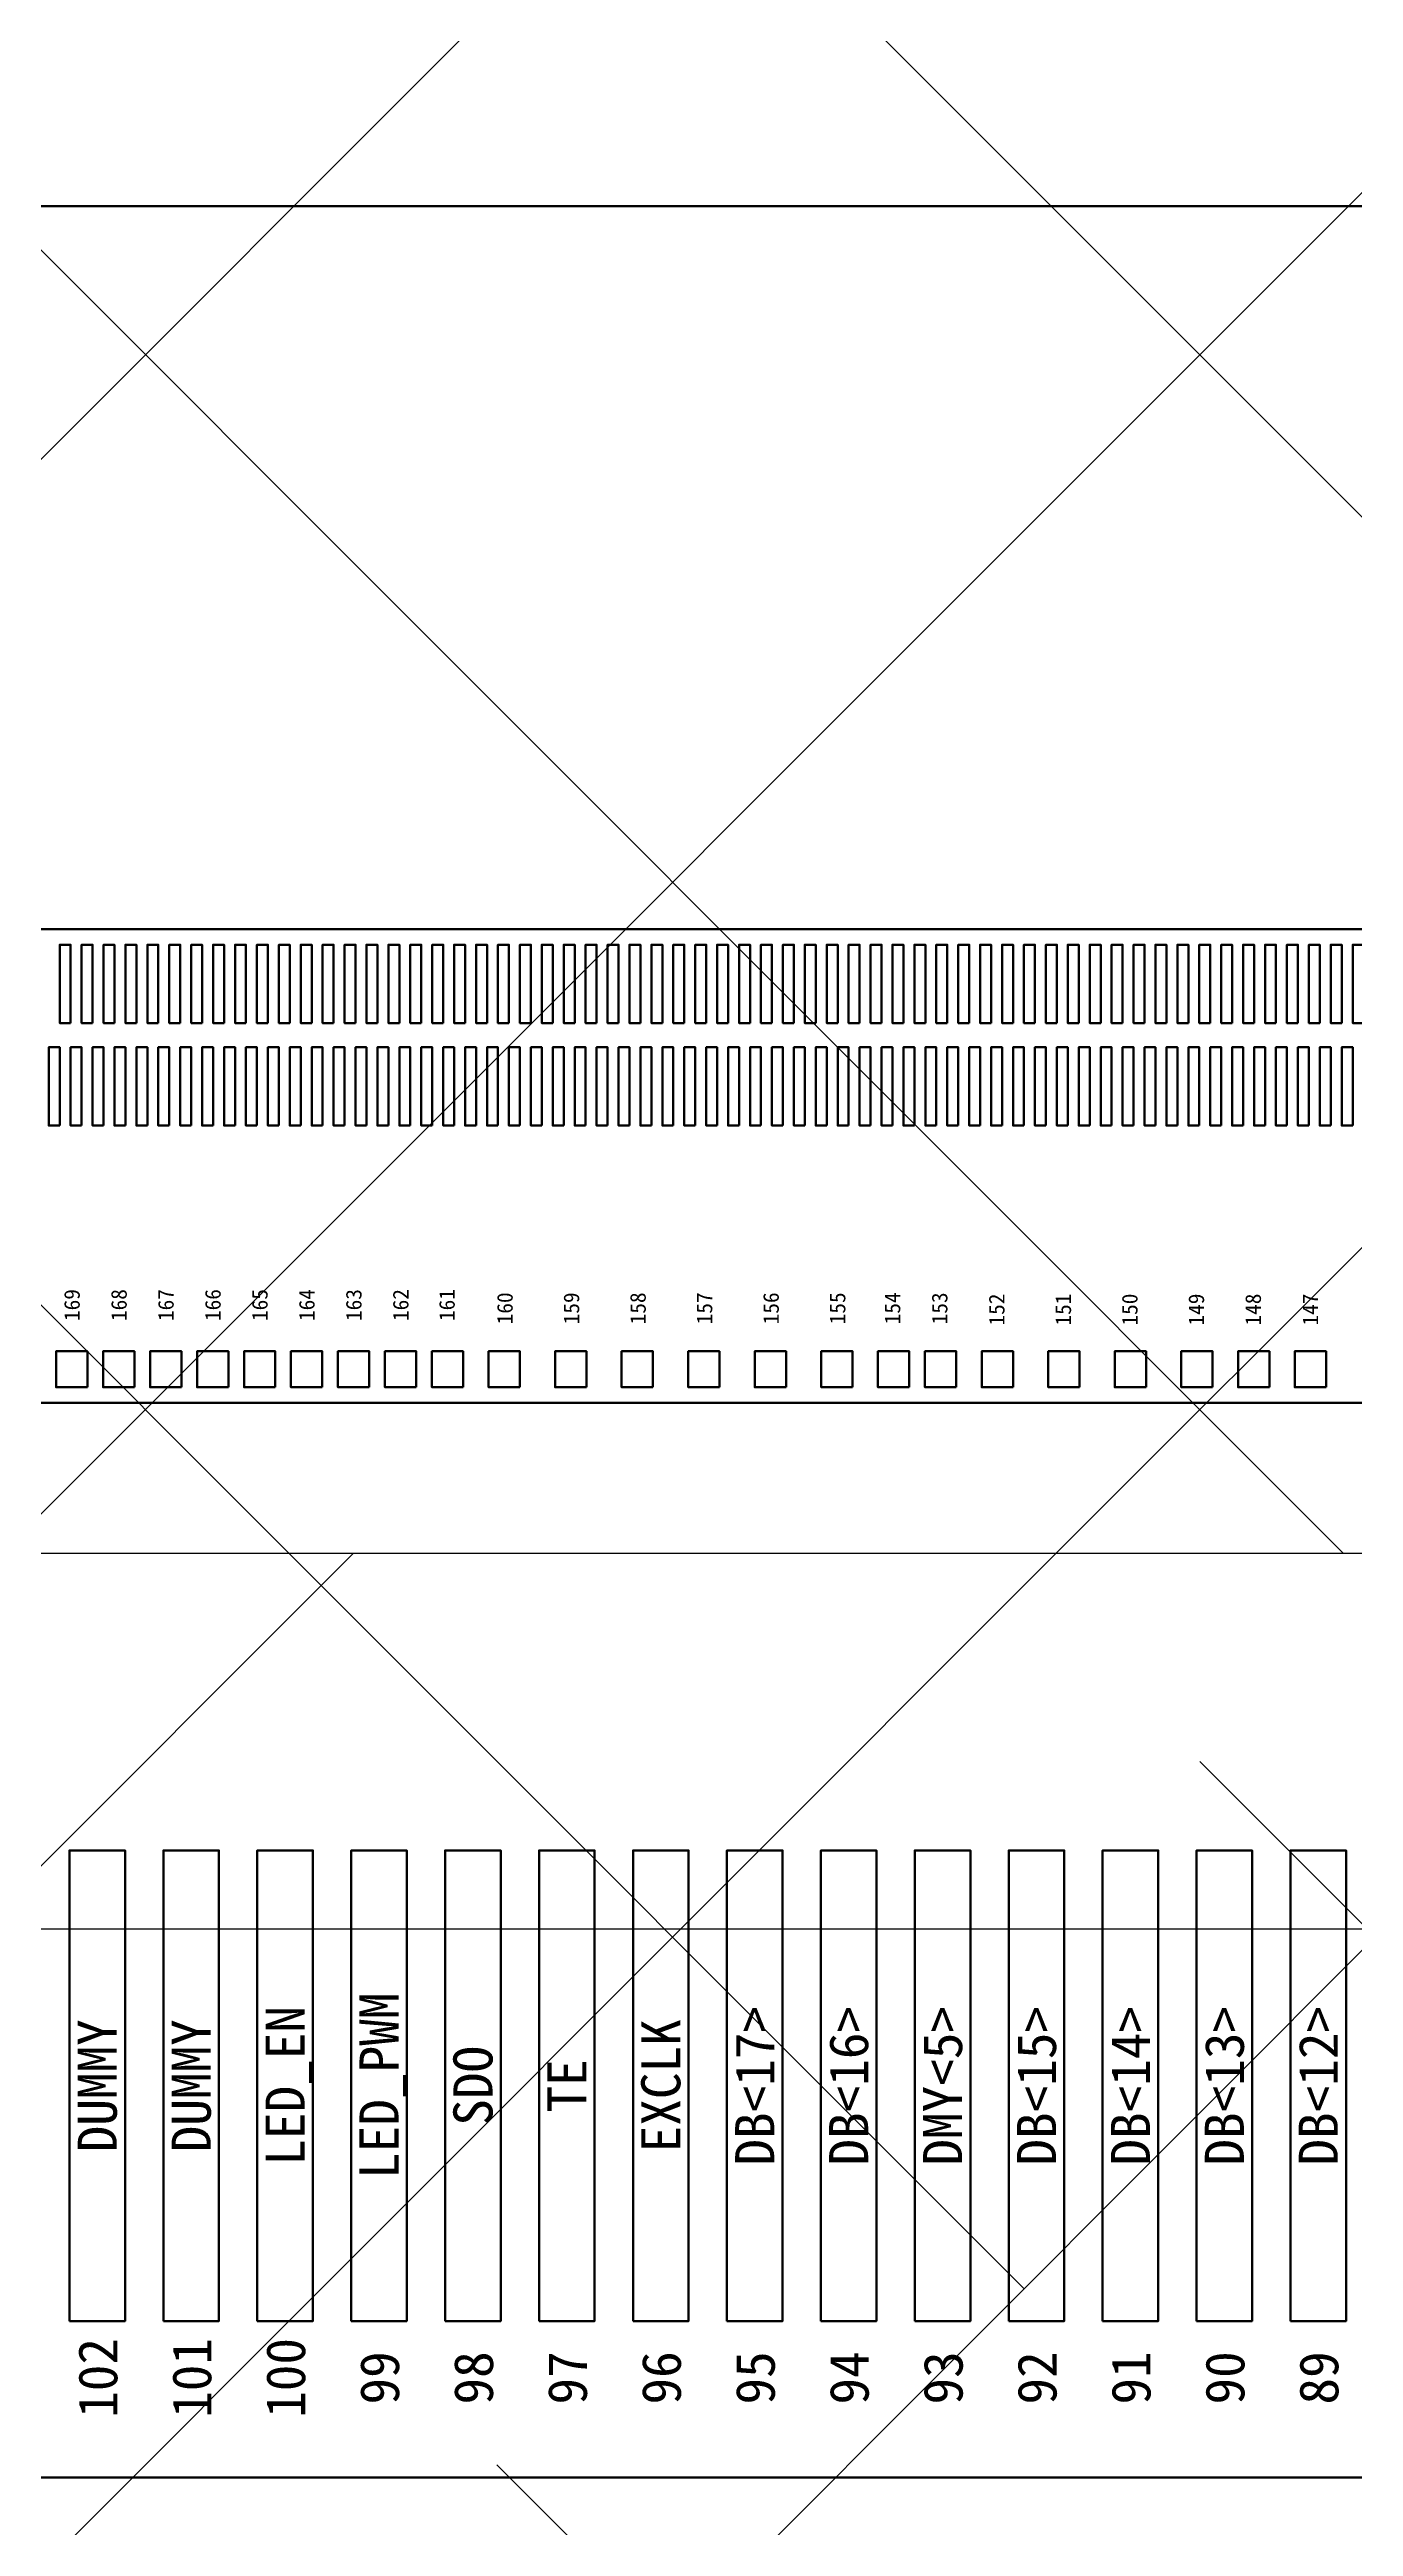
# Model space of a CAD drawing. Header units: millimetres. Extents: x -14728 to -14345, y -1653 to -1382.
# Drawn here: x -14635.246 to -14633.58, y -1501.949 to -1498.786 of the extents above; entities that cross this region are included whole.
import ezdxf
from ezdxf.enums import TextEntityAlignment as Align

# ---------------------------------------------------------------- set-up
doc = ezdxf.new("R2010")
doc.units = ezdxf.units.MM
for name, color, linetype in [('FPC', 41, 'Continuous'), ('lcd', 4, 'Continuous'), ('T-SHADING黑白双面胶', 5, 'Continuous'), ('遮光胶带', 160, 'Continuous')]:
    doc.layers.add(name, color=color, linetype=linetype)
for name, color, linetype, lineweight in [('GATE.drawing', 3, 'Continuous', 100), ('L122.drawing', 7, 'Continuous', 100), ('TFT_line.drawing', 3, 'Continuous', 100)]:
    doc.layers.add(name, color=color, linetype=linetype, lineweight=lineweight)
doc.styles.get("Standard").update_dxf_attribs({"font": 'SimSun.ttf'})

# ---------------------------------------------------------------- blocks, each defined once
blk = doc.blocks.new('BL20260327')
at = {"layer": 'T-SHADING黑白双面胶', "ltscale": 0.2}
h = blk.add_hatch(dxfattribs=at)
h.set_pattern_fill('ANSI37,_O', color=256, scale=0.3)
h.set_pattern_definition([(45, (-15383.404, 139.4954), (-0.6735192, 0.6735192), []), (135, (-15383.404, 139.4954), (-0.6735192, -0.6735192), [])])
h.paths.add_polyline_path([(-14838.0237, -1518.5647), (-14838.0237, -1448.7447), (-14889.6237, -1448.7447), (-14889.6237, -1518.5647)])
h.paths.add_polyline_path([(-14839.2237, -1515.3447), (-14888.4237, -1515.3447), (-14888.4237, -1449.9447), (-14839.2237, -1449.9447)], flags=16)
at = {"layer": '遮光胶带'}
h = blk.add_hatch(dxfattribs=at)
h.set_pattern_fill('ANSI38,_O', color=201, scale=0.2)
h.set_pattern_definition([(45, (-15383.404, 139.4954), (-0.4490128, 0.4490128), []), (135, (-15383.404, 139.4954), (-1.34703842, 0.4490128), [1.5875, -0.9525])])
h.paths.add_polyline_path([(-14840.7034, -1519.9747), (-14838.0237, -1519.9747), (-14838.0237, -1518.5647), (-14889.6237, -1518.5647), (-14889.6237, -1519.9747), (-14887.0041, -1519.9747), (-14887.0041, -1521.1547), (-14882.7037, -1521.1547), (-14882.7037, -1522.6647), (-14847.3537, -1522.6647), (-14847.3537, -1521.1547), (-14840.7034, -1521.1547)])
at = {"layer": 'T-SHADING黑白双面胶'}
blk.add_line((-14889.6237, -1518.5647), (-14838.0237, -1518.5647), dxfattribs=at)
blk = doc.blocks.new('fpc_pad')
at = {"layer": 'GATE.drawing', "color": 3, "linetype": 'Continuous', "lineweight": 100}
blk.add_lwpolyline([(-0.0355, -0.3005), (0.0355, -0.3005), (0.0355, 0.3005), (-0.0355, 0.3005)], close=True, dxfattribs=at)
blk = doc.blocks.new('NV3030B1N_PAD_NOshift')
at = {"layer": 'TFT_line.drawing', "color": 3, "linetype": 'Continuous', "lineweight": 100}
for points in [[(-7.65, -0.3025), (7.65, -0.3025), (7.65, 0.3025), (-7.65, 0.3025)], [(1.862, 0.1825), (1.876, 0.1825), (1.876, 0.2825), (1.862, 0.2825)], [(1.89, 0.1825), (1.904, 0.1825), (1.904, 0.2825), (1.89, 0.2825)], [(1.918, 0.1825), (1.932, 0.1825), (1.932, 0.2825), (1.918, 0.2825)], [(1.946, 0.1825), (1.96, 0.1825), (1.96, 0.2825), (1.946, 0.2825)], [(1.974, 0.1825), (1.988, 0.1825), (1.988, 0.2825), (1.974, 0.2825)], [(2.002, 0.1825), (2.016, 0.1825), (2.016, 0.2825), (2.002, 0.2825)], [(2.03, 0.1825), (2.044, 0.1825), (2.044, 0.2825), (2.03, 0.2825)], [(2.058, 0.1825), (2.072, 0.1825), (2.072, 0.2825), (2.058, 0.2825)], [(2.086, 0.1825), (2.1, 0.1825), (2.1, 0.2825), (2.086, 0.2825)], [(2.114, 0.1825), (2.128, 0.1825), (2.128, 0.2825), (2.114, 0.2825)], [(2.142, 0.1825), (2.156, 0.1825), (2.156, 0.2825), (2.142, 0.2825)], [(2.17, 0.1825), (2.184, 0.1825), (2.184, 0.2825), (2.17, 0.2825)], [(2.198, 0.1825), (2.212, 0.1825), (2.212, 0.2825), (2.198, 0.2825)], [(2.226, 0.1825), (2.24, 0.1825), (2.24, 0.2825), (2.226, 0.2825)], [(2.254, 0.1825), (2.268, 0.1825), (2.268, 0.2825), (2.254, 0.2825)], [(2.282, 0.1825), (2.296, 0.1825), (2.296, 0.2825), (2.282, 0.2825)], [(2.31, 0.1825), (2.324, 0.1825), (2.324, 0.2825), (2.31, 0.2825)], [(2.338, 0.1825), (2.352, 0.1825), (2.352, 0.2825), (2.338, 0.2825)], [(2.366, 0.1825), (2.38, 0.1825), (2.38, 0.2825), (2.366, 0.2825)], [(2.394, 0.1825), (2.408, 0.1825), (2.408, 0.2825), (2.394, 0.2825)], [(2.422, 0.1825), (2.436, 0.1825), (2.436, 0.2825), (2.422, 0.2825)], [(2.45, 0.1825), (2.464, 0.1825), (2.464, 0.2825), (2.45, 0.2825)], [(2.478, 0.1825), (2.492, 0.1825), (2.492, 0.2825), (2.478, 0.2825)], [(2.506, 0.1825), (2.52, 0.1825), (2.52, 0.2825), (2.506, 0.2825)], [(2.534, 0.1825), (2.548, 0.1825), (2.548, 0.2825), (2.534, 0.2825)], [(2.562, 0.1825), (2.576, 0.1825), (2.576, 0.2825), (2.562, 0.2825)], [(2.59, 0.1825), (2.604, 0.1825), (2.604, 0.2825), (2.59, 0.2825)], [(2.618, 0.1825), (2.632, 0.1825), (2.632, 0.2825), (2.618, 0.2825)], [(2.646, 0.1825), (2.66, 0.1825), (2.66, 0.2825), (2.646, 0.2825)], [(2.674, 0.1825), (2.688, 0.1825), (2.688, 0.2825), (2.674, 0.2825)], [(2.702, 0.1825), (2.716, 0.1825), (2.716, 0.2825), (2.702, 0.2825)], [(2.73, 0.1825), (2.744, 0.1825), (2.744, 0.2825), (2.73, 0.2825)], [(2.758, 0.1825), (2.772, 0.1825), (2.772, 0.2825), (2.758, 0.2825)], [(2.786, 0.1825), (2.8, 0.1825), (2.8, 0.2825), (2.786, 0.2825)], [(2.814, 0.1825), (2.828, 0.1825), (2.828, 0.2825), (2.814, 0.2825)], [(2.842, 0.1825), (2.856, 0.1825), (2.856, 0.2825), (2.842, 0.2825)], [(2.87, 0.1825), (2.884, 0.1825), (2.884, 0.2825), (2.87, 0.2825)], [(2.898, 0.1825), (2.912, 0.1825), (2.912, 0.2825), (2.898, 0.2825)], [(2.926, 0.1825), (2.94, 0.1825), (2.94, 0.2825), (2.926, 0.2825)], [(2.954, 0.1825), (2.968, 0.1825), (2.968, 0.2825), (2.954, 0.2825)], [(2.982, 0.1825), (2.996, 0.1825), (2.996, 0.2825), (2.982, 0.2825)], [(3.01, 0.1825), (3.024, 0.1825), (3.024, 0.2825), (3.01, 0.2825)], [(3.038, 0.1825), (3.052, 0.1825), (3.052, 0.2825), (3.038, 0.2825)], [(3.066, 0.1825), (3.08, 0.1825), (3.08, 0.2825), (3.066, 0.2825)], [(3.094, 0.1825), (3.108, 0.1825), (3.108, 0.2825), (3.094, 0.2825)], [(3.122, 0.1825), (3.136, 0.1825), (3.136, 0.2825), (3.122, 0.2825)], [(3.15, 0.1825), (3.164, 0.1825), (3.164, 0.2825), (3.15, 0.2825)], [(3.178, 0.1825), (3.192, 0.1825), (3.192, 0.2825), (3.178, 0.2825)], [(3.206, 0.1825), (3.22, 0.1825), (3.22, 0.2825), (3.206, 0.2825)], [(3.234, 0.1825), (3.248, 0.1825), (3.248, 0.2825), (3.234, 0.2825)], [(3.262, 0.1825), (3.276, 0.1825), (3.276, 0.2825), (3.262, 0.2825)], [(3.29, 0.1825), (3.304, 0.1825), (3.304, 0.2825), (3.29, 0.2825)], [(3.318, 0.1825), (3.332, 0.1825), (3.332, 0.2825), (3.318, 0.2825)], [(3.346, 0.1825), (3.36, 0.1825), (3.36, 0.2825), (3.346, 0.2825)], [(3.374, 0.1825), (3.388, 0.1825), (3.388, 0.2825), (3.374, 0.2825)], [(3.402, 0.1825), (3.416, 0.1825), (3.416, 0.2825), (3.402, 0.2825)], [(3.43, 0.1825), (3.444, 0.1825), (3.444, 0.2825), (3.43, 0.2825)], [(3.458, 0.1825), (3.472, 0.1825), (3.472, 0.2825), (3.458, 0.2825)], [(3.486, 0.1825), (3.5, 0.1825), (3.5, 0.2825), (3.486, 0.2825)], [(3.514, 0.1825), (3.528, 0.1825), (3.528, 0.2825), (3.514, 0.2825)], [(1.876, 0.0515), (1.89, 0.0515), (1.89, 0.1515), (1.876, 0.1515)], [(1.904, 0.0515), (1.918, 0.0515), (1.918, 0.1515), (1.904, 0.1515)], [(1.932, 0.0515), (1.946, 0.0515), (1.946, 0.1515), (1.932, 0.1515)], [(1.96, 0.0515), (1.974, 0.0515), (1.974, 0.1515), (1.96, 0.1515)], [(1.988, 0.0515), (2.002, 0.0515), (2.002, 0.1515), (1.988, 0.1515)], [(2.016, 0.0515), (2.03, 0.0515), (2.03, 0.1515), (2.016, 0.1515)], [(2.044, 0.0515), (2.058, 0.0515), (2.058, 0.1515), (2.044, 0.1515)], [(2.072, 0.0515), (2.086, 0.0515), (2.086, 0.1515), (2.072, 0.1515)], [(2.1, 0.0515), (2.114, 0.0515), (2.114, 0.1515), (2.1, 0.1515)], [(2.128, 0.0515), (2.142, 0.0515), (2.142, 0.1515), (2.128, 0.1515)], [(2.156, 0.0515), (2.17, 0.0515), (2.17, 0.1515), (2.156, 0.1515)], [(2.184, 0.0515), (2.198, 0.0515), (2.198, 0.1515), (2.184, 0.1515)], [(2.212, 0.0515), (2.226, 0.0515), (2.226, 0.1515), (2.212, 0.1515)], [(2.24, 0.0515), (2.254, 0.0515), (2.254, 0.1515), (2.24, 0.1515)], [(2.268, 0.0515), (2.282, 0.0515), (2.282, 0.1515), (2.268, 0.1515)], [(2.296, 0.0515), (2.31, 0.0515), (2.31, 0.1515), (2.296, 0.1515)], [(2.324, 0.0515), (2.338, 0.0515), (2.338, 0.1515), (2.324, 0.1515)], [(2.352, 0.0515), (2.366, 0.0515), (2.366, 0.1515), (2.352, 0.1515)], [(2.38, 0.0515), (2.394, 0.0515), (2.394, 0.1515), (2.38, 0.1515)], [(2.408, 0.0515), (2.422, 0.0515), (2.422, 0.1515), (2.408, 0.1515)], [(2.436, 0.0515), (2.45, 0.0515), (2.45, 0.1515), (2.436, 0.1515)], [(2.464, 0.0515), (2.478, 0.0515), (2.478, 0.1515), (2.464, 0.1515)], [(2.492, 0.0515), (2.506, 0.0515), (2.506, 0.1515), (2.492, 0.1515)], [(2.52, 0.0515), (2.534, 0.0515), (2.534, 0.1515), (2.52, 0.1515)], [(2.548, 0.0515), (2.562, 0.0515), (2.562, 0.1515), (2.548, 0.1515)], [(2.576, 0.0515), (2.59, 0.0515), (2.59, 0.1515), (2.576, 0.1515)], [(2.604, 0.0515), (2.618, 0.0515), (2.618, 0.1515), (2.604, 0.1515)], [(2.632, 0.0515), (2.646, 0.0515), (2.646, 0.1515), (2.632, 0.1515)], [(2.66, 0.0515), (2.674, 0.0515), (2.674, 0.1515), (2.66, 0.1515)], [(2.688, 0.0515), (2.702, 0.0515), (2.702, 0.1515), (2.688, 0.1515)], [(2.716, 0.0515), (2.73, 0.0515), (2.73, 0.1515), (2.716, 0.1515)], [(2.744, 0.0515), (2.758, 0.0515), (2.758, 0.1515), (2.744, 0.1515)], [(2.772, 0.0515), (2.786, 0.0515), (2.786, 0.1515), (2.772, 0.1515)], [(2.8, 0.0515), (2.814, 0.0515), (2.814, 0.1515), (2.8, 0.1515)], [(2.828, 0.0515), (2.842, 0.0515), (2.842, 0.1515), (2.828, 0.1515)], [(2.856, 0.0515), (2.87, 0.0515), (2.87, 0.1515), (2.856, 0.1515)], [(2.884, 0.0515), (2.898, 0.0515), (2.898, 0.1515), (2.884, 0.1515)], [(2.912, 0.0515), (2.926, 0.0515), (2.926, 0.1515), (2.912, 0.1515)], [(2.94, 0.0515), (2.954, 0.0515), (2.954, 0.1515), (2.94, 0.1515)], [(2.968, 0.0515), (2.982, 0.0515), (2.982, 0.1515), (2.968, 0.1515)], [(2.996, 0.0515), (3.01, 0.0515), (3.01, 0.1515), (2.996, 0.1515)], [(3.024, 0.0515), (3.038, 0.0515), (3.038, 0.1515), (3.024, 0.1515)], [(3.052, 0.0515), (3.066, 0.0515), (3.066, 0.1515), (3.052, 0.1515)], [(3.08, 0.0515), (3.094, 0.0515), (3.094, 0.1515), (3.08, 0.1515)], [(3.108, 0.0515), (3.122, 0.0515), (3.122, 0.1515), (3.108, 0.1515)], [(3.136, 0.0515), (3.15, 0.0515), (3.15, 0.1515), (3.136, 0.1515)], [(3.164, 0.0515), (3.178, 0.0515), (3.178, 0.1515), (3.164, 0.1515)], [(3.192, 0.0515), (3.206, 0.0515), (3.206, 0.1515), (3.192, 0.1515)], [(3.22, 0.0515), (3.234, 0.0515), (3.234, 0.1515), (3.22, 0.1515)], [(3.248, 0.0515), (3.262, 0.0515), (3.262, 0.1515), (3.248, 0.1515)], [(3.276, 0.0515), (3.29, 0.0515), (3.29, 0.1515), (3.276, 0.1515)], [(3.304, 0.0515), (3.318, 0.0515), (3.318, 0.1515), (3.304, 0.1515)], [(3.332, 0.0515), (3.346, 0.0515), (3.346, 0.1515), (3.332, 0.1515)], [(3.36, 0.0515), (3.374, 0.0515), (3.374, 0.1515), (3.36, 0.1515)], [(3.388, 0.0515), (3.402, 0.0515), (3.402, 0.1515), (3.388, 0.1515)], [(3.416, 0.0515), (3.43, 0.0515), (3.43, 0.1515), (3.416, 0.1515)], [(3.444, 0.0515), (3.458, 0.0515), (3.458, 0.1515), (3.444, 0.1515)], [(3.472, 0.0515), (3.486, 0.0515), (3.486, 0.1515), (3.472, 0.1515)], [(3.5, 0.0515), (3.514, 0.0515), (3.514, 0.1515), (3.5, 0.1515)], [(3.528, 0.0515), (3.542, 0.0515), (3.542, 0.1515), (3.528, 0.1515)], [(1.91, -0.2825), (1.95, -0.2825), (1.95, -0.2365), (1.91, -0.2365)], [(1.9825, -0.2825), (2.0225, -0.2825), (2.0225, -0.2365), (1.9825, -0.2365)], [(2.055, -0.2825), (2.095, -0.2825), (2.095, -0.2365), (2.055, -0.2365)], [(2.14, -0.2825), (2.18, -0.2825), (2.18, -0.2365), (2.14, -0.2365)], [(2.225, -0.2825), (2.265, -0.2825), (2.265, -0.2365), (2.225, -0.2365)], [(2.31, -0.2825), (2.35, -0.2825), (2.35, -0.2365), (2.31, -0.2365)], [(2.3825, -0.2825), (2.4225, -0.2825), (2.4225, -0.2365), (2.3825, -0.2365)], [(2.4425, -0.2825), (2.4825, -0.2825), (2.4825, -0.2365), (2.4425, -0.2365)], [(2.515, -0.2825), (2.555, -0.2825), (2.555, -0.2365), (2.515, -0.2365)], [(2.6, -0.2825), (2.64, -0.2825), (2.64, -0.2365), (2.6, -0.2365)], [(2.685, -0.2825), (2.725, -0.2825), (2.725, -0.2365), (2.685, -0.2365)], [(2.77, -0.2825), (2.81, -0.2825), (2.81, -0.2365), (2.77, -0.2365)], [(2.855, -0.2825), (2.895, -0.2825), (2.895, -0.2365), (2.855, -0.2365)], [(2.94, -0.2825), (2.98, -0.2825), (2.98, -0.2365), (2.94, -0.2365)], [(3.0125, -0.2825), (3.0525, -0.2825), (3.0525, -0.2365), (3.0125, -0.2365)], [(3.0725, -0.2825), (3.1125, -0.2825), (3.1125, -0.2365), (3.0725, -0.2365)], [(3.1325, -0.2825), (3.1725, -0.2825), (3.1725, -0.2365), (3.1325, -0.2365)], [(3.1925, -0.2825), (3.2325, -0.2825), (3.2325, -0.2365), (3.1925, -0.2365)], [(3.2525, -0.2825), (3.2925, -0.2825), (3.2925, -0.2365), (3.2525, -0.2365)], [(3.3125, -0.2825), (3.3525, -0.2825), (3.3525, -0.2365), (3.3125, -0.2365)], [(3.3725, -0.2825), (3.4125, -0.2825), (3.4125, -0.2365), (3.3725, -0.2365)], [(3.4325, -0.2825), (3.4725, -0.2825), (3.4725, -0.2365), (3.4325, -0.2365)], [(3.4925, -0.2825), (3.5325, -0.2825), (3.5325, -0.2365), (3.4925, -0.2365)]]:
    blk.add_lwpolyline(points, close=True, dxfattribs=at)
blk = doc.blocks.new('ic_all')
at = {"color": 1, "linetype": 'Continuous', "lineweight": 100, "xscale": -1}
blk.add_blockref('NV3030B1N_PAD_NOshift', (0, 0.002), dxfattribs=at)
at = {"layer": 'L122.drawing', "color": 7, "linetype": 'Continuous', "lineweight": 100}
for s, p in [('169', (-3.51233, -0.17557)), ('168', (-3.45233, -0.17557)), ('167', (-3.39233, -0.17557)), ('166', (-3.33233, -0.17557)), ('165', (-3.27233, -0.17557)), ('164', (-3.21233, -0.17557)), ('163', (-3.15233, -0.17557)), ('162', (-3.09233, -0.17557)), ('161', (-3.03328, -0.17557)), ('160', (-2.95922, -0.1798)), ('159', (-2.87422, -0.1798)), ('158', (-2.78922, -0.1798)), ('157', (-2.70422, -0.1798)), ('156', (-2.61922, -0.1798)), ('155', (-2.53422, -0.1798)), ('154', (-2.46404, -0.1798)), ('153', (-2.40382, -0.1798)), ('152', (-2.33088, -0.18133)), ('151', (-2.24588, -0.18133)), ('150', (-2.16088, -0.18133)), ('149', (-2.07588, -0.18133)), ('148', (-2.00325, -0.18133)), ('147', (-1.93017, -0.18133))]:
    blk.add_text(s, height=0.02, rotation=90, dxfattribs=at).set_placement(p, align=Align.MIDDLE_CENTER)
blk = doc.blocks.new('zw$6EA4')
at = {"layer": 'lcd', "color": 4, "linetype": 'Continuous', "lineweight": 100}
for p, q in [((-25.8, -34.2), (25.8, -34.2)), ((-25.8, -37.1), (25.8, -37.1))]:
    blk.add_line(p, q, dxfattribs=at)
at = {"color": 1, "linetype": 'Continuous', "lineweight": 100}
blk.add_blockref('ic_all', (0, -35.4275), dxfattribs=at)
at = {"color": 1, "linetype": 'Continuous', "lineweight": 100, "row_count": 1, "column_count": 141, "row_spacing": 0.6010000000000001, "column_spacing": 0.12}
blk.add_blockref('fpc_pad', (-8.4, -36.6), dxfattribs=at)
at = {"layer": 'L122.drawing', "color": 7, "linetype": 'Continuous', "lineweight": 100}
for s, p in [('LED_PWM', (-3.12, -36.6)), ('DUMMY', (-3.48, -36.6)), ('DUMMY', (-3.36, -36.6)), ('LED_EN', (-3.24, -36.6)), ('EXCLK', (-2.76, -36.6)), ('DB<17>', (-2.64, -36.6)), ('DB<16>', (-2.52, -36.6)), ('DMY<5>', (-2.4, -36.6)), ('DB<15>', (-2.28, -36.6)), ('DB<14>', (-2.16, -36.6)), ('DB<13>', (-2.04, -36.6)), ('DB<12>', (-1.92, -36.6)), ('SDO', (-3, -36.6)), ('TE', (-2.88, -36.6)), ('102', (-3.47934, -36.97299)), ('101', (-3.35934, -36.97299)), ('100', (-3.23934, -36.97299)), ('99', (-3.11934, -36.97299)), ('98', (-2.99934, -36.97299)), ('97', (-2.87934, -36.97299)), ('96', (-2.75934, -36.97299)), ('95', (-2.63934, -36.97299)), ('94', (-2.51934, -36.97299)), ('93', (-2.39934, -36.97299)), ('92', (-2.27934, -36.97299)), ('91', (-2.15934, -36.97299)), ('90', (-2.03934, -36.97299)), ('89', (-1.91934, -36.97299))]:
    blk.add_text(s, height=0.05, rotation=90, dxfattribs=at).set_placement(p, align=Align.MIDDLE_CENTER)

msp = doc.modelspace()

# ---------------------------------------------------------------- linework, layer by layer
at = {"layer": 'FPC'}
msp.add_line((-14620.8751, -1501.1865), (-14642.5651, -1501.1865), dxfattribs=at)

# ---------------------------------------------------------------- block references
msp.add_blockref('BL20260327', (232.1187, 17.8582))
at = {"color": 4}
msp.add_blockref('zw$6EA4', (-14631.7051, -1464.7865), dxfattribs=at)

doc.saveas('drawing.dxf')
